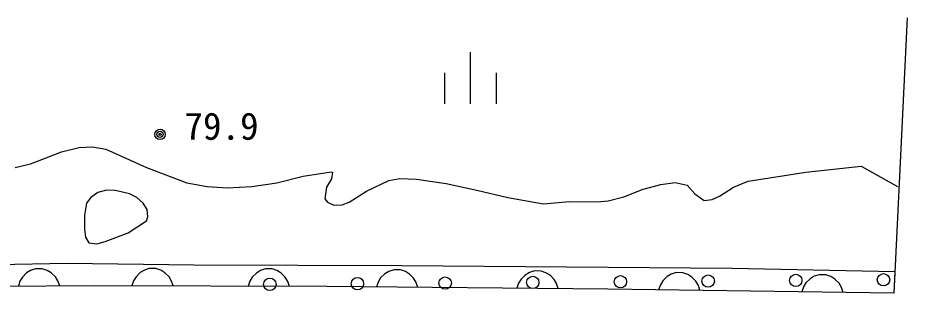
# Model space of a CAD drawing. Units: millimetres, scale not verified. Extents: x 40000 to 680000, y 20000 to 380000.
# Drawn here: x 313250 to 356302, y 271600 to 284915 of the extents above; entities that cross this region are included whole.
import ezdxf
from ezdxf.enums import TextEntityAlignment as Align

# ---------------------------------------------------------------- set-up
doc = ezdxf.new("R2010")
doc.units = ezdxf.units.MM
doc.header["$LTSCALE"] = 1000
doc.layers.add('M-BGD', color=7, linetype='Continuous', lineweight=25)
doc.layers.add('M-STR-HTXT', color=7, linetype='Continuous', lineweight=13)
doc.styles.add('ＭＳ ゴシック', font='')
doc.styles.get('ＭＳ ゴシック').set_extended_font_data('MS Gothic')

msp = doc.modelspace()

# ---------------------------------------------------------------- linework, layer by layer
at = {"layer": 'M-BGD'}
for p, q in [((356302, 284915), (355656, 271600)), ((335150, 283253), (335150, 280754)), ((333900, 282253), (333900, 280754)), ((336401, 282253), (336401, 280754)), ((309548, 272931), (315644, 273052)), ((315644, 273052), (321780, 272972)), ((321780, 272972), (331832, 272931)), ((313673, 272578), (313474, 272377)), ((313872, 272699), (313673, 272578)), ((314111, 272781), (313872, 272699)), ((314431, 272784), (314111, 272781)), ((314672, 272705), (314431, 272784)), ((314873, 272587), (314672, 272705)), ((315074, 272389), (314873, 272587)), ((319175, 272595), (318974, 272396)), ((319376, 272714), (319175, 272595)), ((319616, 272793), (319376, 272714)), ((319936, 272792), (319616, 272793)), ((320176, 272711), (319936, 272792)), ((320375, 272590), (320176, 272711)), ((320575, 272390), (320375, 272590)), ((324797, 272575), (324596, 272375)), ((324997, 272694), (324797, 272575)), ((325238, 272773), (324997, 272694)), ((325558, 272772), (325238, 272773)), ((325797, 272691), (325558, 272772)), ((325997, 272570), (325797, 272691)), ((326196, 272370), (325997, 272570)), ((331012, 272537), (330810, 272339)), ((331213, 272656), (331012, 272537)), ((331454, 272733), (331213, 272656)), ((331774, 272731), (331454, 272733)), ((332013, 272648), (331774, 272731)), ((331832, 272931), (347816, 272810)), ((332212, 272527), (332013, 272648)), ((332410, 272325), (332212, 272527)), ((338015, 272595), (337814, 272477)), ((338256, 272673), (338015, 272595)), ((338576, 272670), (338256, 272673)), ((338815, 272588), (338576, 272670)), ((339014, 272466), (338815, 272588)), ((344882, 272517), (344681, 272400)), ((345123, 272593), (344882, 272517)), ((345444, 272588), (345123, 272593)), ((345682, 272505), (345444, 272588)), ((347816, 272810), (355707, 272650)), ((355707, 272650), (355656, 271600)), ((313356, 272176), (313277, 271935)), ((313474, 272377), (313356, 272176)), ((315196, 272190), (315074, 272389)), ((315278, 271950), (315196, 272190)), ((318854, 272196), (318773, 271956)), ((318974, 272396), (318854, 272196)), ((320694, 272189), (320575, 272390)), ((320773, 271949), (320694, 272189)), ((324475, 272176), (324394, 271936)), ((324596, 272375), (324475, 272176)), ((326316, 272169), (326196, 272370)), ((326395, 271929), (326316, 272169)), ((330688, 272140), (330606, 271901)), ((330810, 272339), (330688, 272140)), ((332529, 272124), (332410, 272325)), ((332607, 271883), (332529, 272124)), ((337612, 272279), (337491, 272080)), ((337814, 272477), (337612, 272279)), ((339213, 272264), (339014, 272466)), ((339331, 272063), (339213, 272264)), ((344478, 272203), (344355, 272004)), ((344681, 272400), (344478, 272203)), ((345881, 272382), (345682, 272505)), ((346078, 272179), (345881, 272382)), ((346195, 271978), (346078, 272179)), ((351401, 272102), (351278, 271904)), ((351604, 272299), (351401, 272102)), ((351806, 272416), (351604, 272299)), ((352047, 272492), (351806, 272416)), ((352367, 272488), (352047, 272492)), ((352606, 272404), (352367, 272488)), ((352804, 272281), (352606, 272404)), ((353001, 272078), (352804, 272281)), ((316962, 271963), (311593, 271923)), ((328205, 271923), (316962, 271963)), ((341810, 271802), (328205, 271923)), ((337491, 272080), (337408, 271841)), ((339409, 271823), (339331, 272063)), ((355656, 271600), (341810, 271802)), ((344355, 272004), (344271, 271766)), ((346271, 271737), (346195, 271978)), ((351278, 271904), (351194, 271665)), ((353118, 271877), (353001, 272078)), ((353195, 271636), (353118, 271877))]:
    msp.add_line(p, q, dxfattribs=at)
msp.add_lwpolyline([(313129, 277681), (313873, 277852), (314618, 278138), (315360, 278442), (316223, 278652), (316874, 278677), (317518, 278568), (319473, 277677), (321436, 276938), (322422, 276759), (323387, 276700), (324587, 276763), (325791, 276943), (327058, 277261), (328420, 277474), (328479, 277450), (328439, 277127), (328196, 276724), (328116, 276159), (328236, 276000), (328548, 275852), (328956, 275875), (329286, 275998), (330134, 276535), (331210, 277056), (331738, 277142), (332543, 277116), (333992, 276909), (335475, 276587), (336963, 276229), (338702, 275924), (339956, 276027), (341295, 276021), (341825, 276064), (342584, 276261), (343516, 276623), (344382, 276853), (345067, 276958), (345659, 276827), (346027, 276401), (346471, 276078), (346861, 276124), (347221, 276298), (347895, 276723), (348601, 277018), (351390, 277454), (354075, 277745), (355836, 276764)], dxfattribs=at)
msp.add_lwpolyline([(317947, 276564), (317543, 276581), (317122, 276471), (316782, 276234), (316577, 275953), (316474, 275370), (316476, 274691), (316535, 274310), (316682, 274036), (317080, 273993), (317478, 274104), (318586, 274515), (319484, 275095), (319542, 275292), (319507, 275642), (319318, 275953), (319014, 276221), (318654, 276401), (318051, 276550)], close=True, dxfattribs=at)
for centre, major_axis in [((320136, 279278), (250, 0)), ((320136, 279278), (150, 0)), ((320136, 279278), (50, 0)), ((350909, 272218), (300, 0)), ((355153, 272250), (300, 0)), ((325449, 272027), (300, 0)), ((329692, 272059), (300, 0)), ((333936, 272090), (300, 0)), ((338179, 272122), (300, 0)), ((342422, 272154), (300, 0)), ((346666, 272186), (300, 0))]:
    msp.add_ellipse(centre, major_axis=major_axis, ratio=0.999483, dxfattribs=at)

# ---------------------------------------------------------------- texts
at = {"layer": 'M-STR-HTXT', "style": 'ＭＳ ゴシック'}
msp.add_text('79.9', height=1320, dxfattribs=at).set_placement((321317, 278622), align=Align.BOTTOM_LEFT)

doc.saveas('drawing.dxf')
